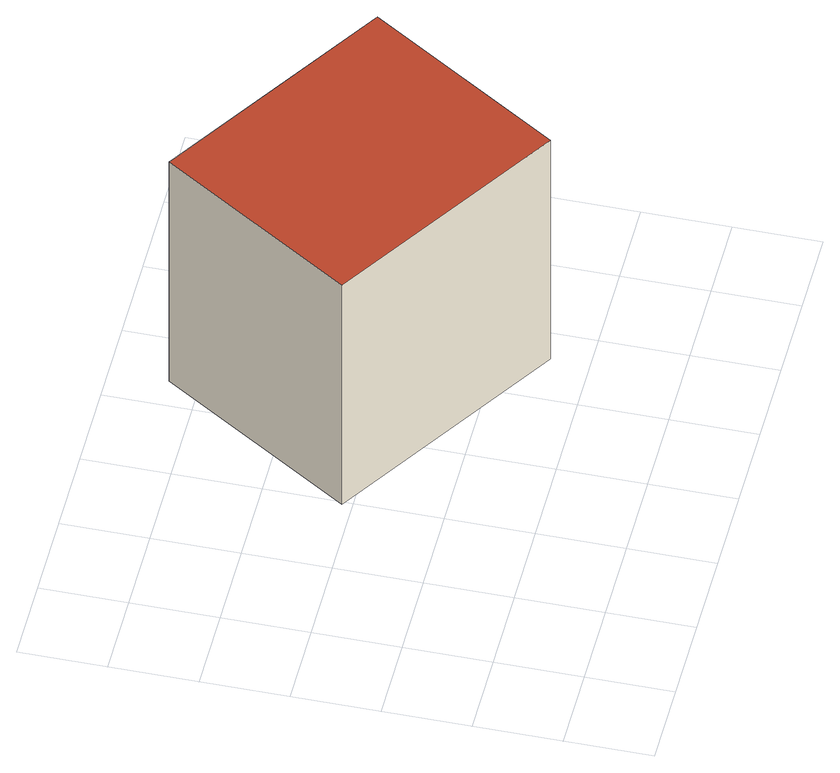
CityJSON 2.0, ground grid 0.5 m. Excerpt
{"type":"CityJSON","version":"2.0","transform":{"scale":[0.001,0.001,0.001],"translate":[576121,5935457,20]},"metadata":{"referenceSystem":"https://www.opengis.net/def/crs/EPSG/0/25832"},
"CityObjects":{
"building1":{"type":"Building","attributes":{"Grundfläche 2D":"2.060699","Grundhöhe NN":"20.055"},"geometry":[{"type":"Solid","lod":"3","boundaries":[[[[0,1,2,3]],[[4,5,3,2]],[[5,6,0,3]],[[6,7,1,0]],[[7,4,2,1]],[[7,6,5,4]]]],"semantics":{"surfaces":[{"type":"RoofSurface"},{"type":"WallSurface"},{"type":"GroundSurface"}],"values":[[0,1,1,1,1,2]]}}]}
},
"vertices":[
[2310,723,1705],[3013,1835,1705],[1689,2672,1705],[986,1560,1705],[1689,2672,55],[986,1560,55],[2310,723,55],[3013,1835,55]
]}
